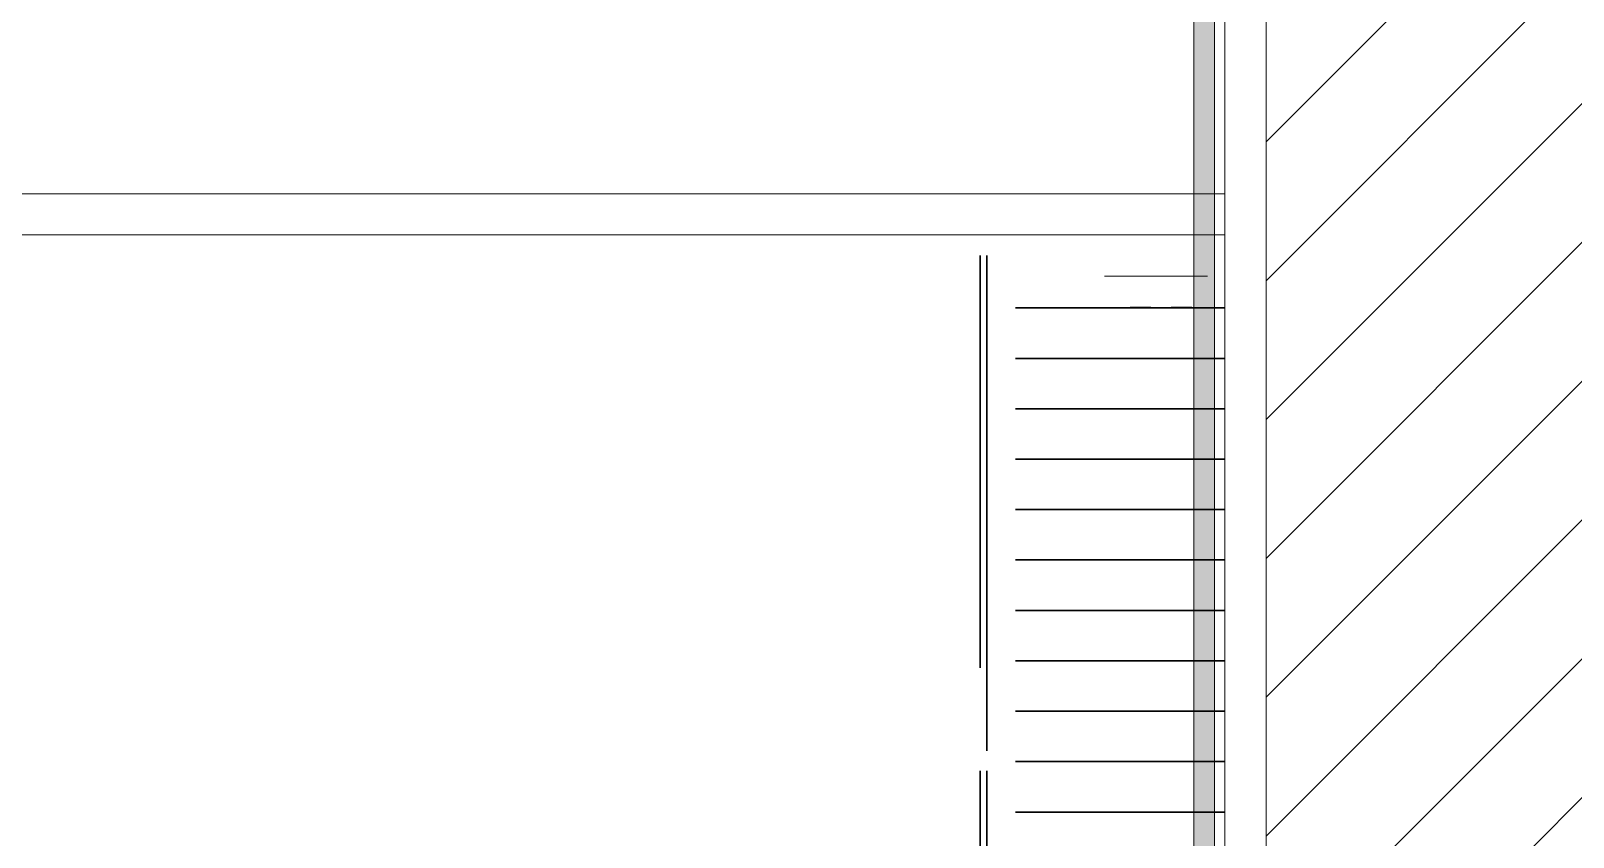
# Model space of a CAD drawing. Header units: millimetres. Extents: x -18512 to 101824, y -95768 to 52898.
# Drawn here: x 61369 to 62117, y -87959 to -87568 of the extents above; entities that cross this region are included whole.
import ezdxf

# ---------------------------------------------------------------- set-up
doc = ezdxf.new("R2010")
doc.units = ezdxf.units.MM
doc.header["$LTSCALE"] = 25
doc.linetypes.add('xref-first floor frm cunsult$0$Double dash', pattern=[20, 8, -2, 3, -2, 3, -2])
doc.layers.get('0').update_dxf_attribs({"color": 254, "lineweight": 0})
doc.layers.add('AR WALL HATCH', color=8, linetype='Continuous')
doc.layers.add('HAT', color=8, linetype='Continuous')
for name, color, linetype, lineweight in [('I-FLR-TILE', 253, 'Continuous', 9), ('I-WALL', 2, 'Continuous', 9), ('xref-first floor frm cunsult$0$L-SITE', 8, 'xref-first floor frm cunsult$0$Double dash', 30)]:
    doc.layers.add(name, color=color, linetype=linetype, lineweight=lineweight)

# ---------------------------------------------------------------- blocks, each defined once
blk = doc.blocks.new('xref-first floor frm cunsult$0$Trench_Drain_floor_based_7848 - Trench_Drain_floor_based_7848-7443684-FIRST FLOOR PLAN')
at = {"layer": 'xref-first floor frm cunsult$0$L-SITE'}
for p, q in [((-490, 67.96), (0.19, 67.96)), ((0.2, 64.79), (-490, 64.79)), ((-490, 64.79), (0.2, 64.79)), ((-464.6, 50.8), (-464.6, -50.8)), ((-440.15, 50.8), (-440.15, -50.8)), ((-415.69, 50.8), (-415.69, -50.8)), ((-391.24, 50.8), (-391.24, -50.8)), ((-366.79, 50.8), (-366.79, -50.8)), ((-342.34, 50.8), (-342.34, -50.8)), ((-317.88, 50.8), (-317.88, -50.8)), ((-293.43, 50.8), (-293.43, -50.8)), ((-268.98, 50.8), (-268.98, -50.8)), ((-244.53, 50.8), (-244.53, -50.8)), ((-220.07, 50.8), (-220.07, -50.8))]:
    blk.add_line(p, q, dxfattribs=at)
blk = doc.blocks.new('A$C6F726D13')
at = {"color": 252, "lineweight": 9}
for p, q in [((-3411.01, -1025), (-3421.01, -1025)), ((-3391.01, -1025), (-3401.01, -1025)), ((-3433.51, -1040), (-3383.51, -1040)), ((-3375, -1060), (-4385, -1060)), ((-4385, -1080), (-3375, -1080)), ((-3375, -1080), (-4385, -1080))]:
    blk.add_line(p, q, dxfattribs=at)
at = {"color": 252, "lineweight": 5, "rotation": 90}
blk.add_blockref('xref-first floor frm cunsult$0$Trench_Drain_floor_based_7848 - Trench_Drain_floor_based_7848-7443684-FIRST FLOOR PLAN', (-3425.8, -560), dxfattribs=at)

msp = doc.modelspace()

# ---------------------------------------------------------------- hatches: boundary and pattern name
at = {"layer": 'AR WALL HATCH', "lineweight": 5}
h = msp.add_hatch(dxfattribs=at)
h.set_pattern_fill('ANSI31', color=256, scale=15, style=0)
h.set_pattern_definition([(45, (59229.075, -128347.31), (-33.67596, 33.67596), [])])
h.paths.add_polyline_path([(62168.15, -85776.88), (62168.15, -88832.35), (61968.15, -88832.35), (61968.15, -85776.88), (62081.5, -85776.88)], flags=0)
at = {"layer": 'HAT'}
h = msp.add_hatch(dxfattribs=at)
h.set_pattern_fill('AR-SAND', color=256, scale=0.1, style=0)
h.set_pattern_definition([(37.5, (59229.075, -128347.3092), (-0.16000313, 4.89413237), [0, -3.8608, 0, -4.318, 0, -4.1275]), (7.5, (59229.075, -128347.309), (4.4952328, 7.168251), [0, -2.0828, 0, -3.4798, 0, -1.3335]), (327.5, (59225.951, -128347.3092), (7.9099237, 0.01437185), [0, -1.27, 0, -4.572, 0, -5.969]), (317.5, (59225.951, -128347.309), (7.6355645, 2.2292932), [0, -0.635, 0, -2.9972, 0, -3.429])])
h.paths.add_polyline_path([(61943.15, -88651.88), (61933.15, -88641.88), (61933.15, -85861.88), (61943.15, -85851.88)])

# ---------------------------------------------------------------- linework, layer by layer
at = {"layer": 'I-FLR-TILE', "lineweight": 13}
for points in [[(61948.15, -88656.88), (61968.15, -88676.88), (61968.15, -85826.88), (61948.15, -85846.88)], [(61948.15, -85846.88), (61943.15, -85851.88), (61943.15, -88651.88), (61948.15, -88656.88)], [(61943.15, -88651.88), (61933.15, -88641.88), (61933.15, -85861.88), (61943.15, -85851.88)]]:
    msp.add_lwpolyline(points, close=True, dxfattribs=at)
at = {"layer": 'I-WALL'}
msp.add_line((61968.15, -85826.88), (61968.15, -88832.35), dxfattribs=at)

# ---------------------------------------------------------------- block references
at = {"color": 252, "xscale": -1, "rotation": 180}
msp.add_blockref('A$C6F726D13', (65323.15, -88726.88), dxfattribs=at)

doc.saveas('drawing.dxf')
